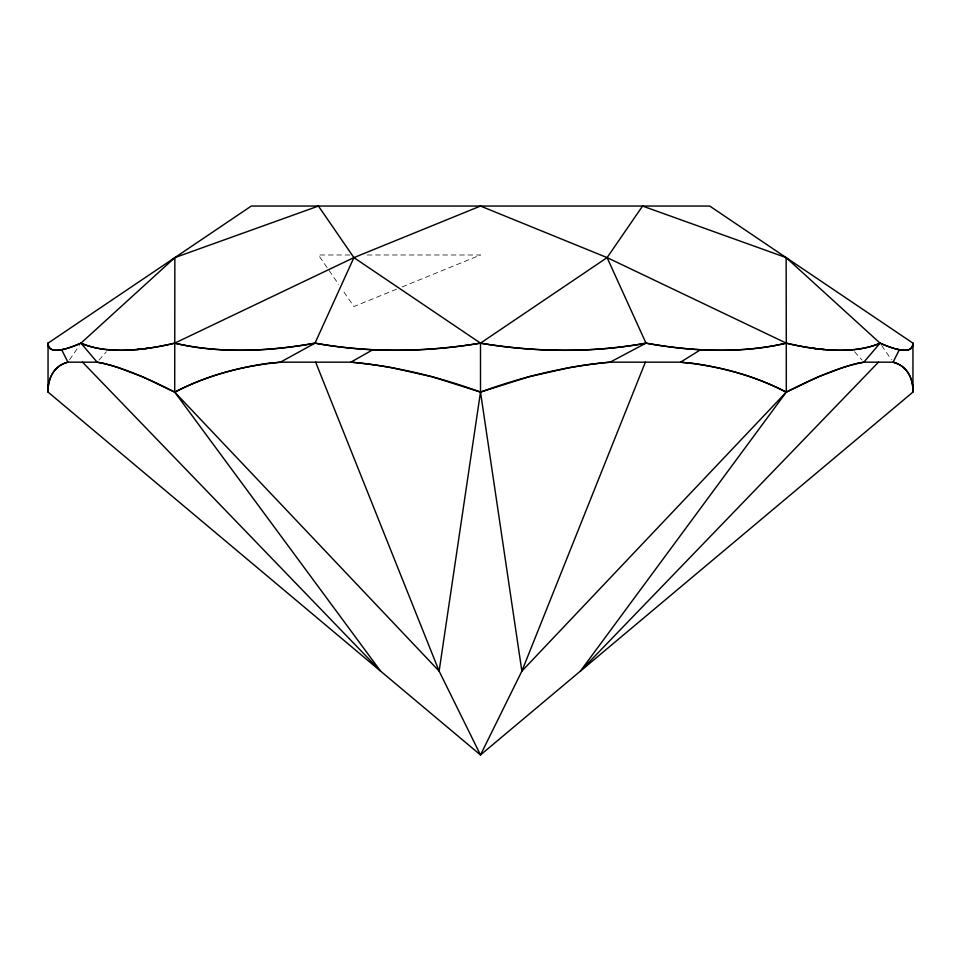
<?xml version="1.0" encoding="UTF-8"?>
<svg xmlns="http://www.w3.org/2000/svg" width="961" height="961" viewBox="0 0 961 961"><rect width="100%" height="100%" fill="white"/><g stroke="black" fill="none" stroke-linecap="round" stroke-linejoin="round"><path stroke-width="0.72" stroke-dasharray="4.8 3.6" d="M69.564 359.798L79.343 345.528M98.971 360.099L106.395 351.786M396.557 289.177L353.9 306.547L342.08 289.357M402.058 286.931L480.5 254.989L364.952 254.989M349.948 254.989L318.427 254.989L338.704 284.456M854.605 351.786L862.029 360.099M881.657 345.528L891.436 359.798"/><path stroke-width="1.44" d="M82.526 362.177L380.616 671.138L174.71 392.088L174.854 257.608L318.427 206.05L353.9 257.608L480.5 343.149A331.389 211.66 9.5 0 0 602.271 348.855A335.797 214.471 9.5 0 0 645.984 343.137A334.284 181.004 25.5 0 0 700.593 349.72A331.617 179.563 25.5 0 0 786.254 343.113A331.389 119.897 35.5 0 0 860.071 348.855M860.011 348.807A335.797 121.494 35.5 0 0 880.024 343.137A334.284 42.464 40.1 0 0 899.364 349.72A331.617 42.128 40.1 0 0 912.914 343.113A331.389 42.104 40.1 0 1 895.52 348.855A335.797 42.656 40.1 0 1 880.024 343.137L786.146 257.608L642.573 206.05L607.1 257.608L480.5 343.149L480.5 392.088L439.129 671.138L480.5 754.95L912.95 392.088L912.95 343.149L709.698 206.05L251.301 206.05L48.05 343.149L48.05 392.088L480.5 754.95L521.871 671.138L645.348 362.177M269.308 363.414L280.432 362.177L315.004 343.149L353.9 257.608L480.5 206.05L607.1 257.608L786.29 343.149L786.29 392.088L580.384 671.138L878.474 362.177M899.352 349.708L893.069 362.177L863.879 362.177L857.873 363.414M880.036 343.149L863.879 362.177L859.915 362.958A321.527 85.097 -41.5 0 0 842.761 367.631L818.664 376.724L786.29 392.088L521.871 671.138L480.5 392.088C438.769 376.808 395.199 366.117 350.885 362.177L280.432 362.177L272.996 362.958A321.527 205.45 20.1 0 0 244.322 367.631C220.189 372.712 196.633 380.736 174.71 392.088L142.336 376.724L118.239 367.631A321.527 85.097 41.5 0 0 101.085 362.958L97.121 362.177L67.931 362.177C54.501 365.06 47.221 379.151 48.05 392.088C47.978 383.223 50.308 373.589 57.336 367.631A320.433 84.808 41.5 0 1 67.931 362.165L61.648 349.708M100.989 348.807A335.797 121.494 -35.5 0 1 80.976 343.137A334.284 42.464 -40.1 0 1 61.636 349.72A331.617 42.128 -40.1 0 1 48.086 343.113A331.389 42.104 -40.1 0 0 65.48 348.855A335.797 42.656 -40.1 0 0 80.976 343.137L174.854 257.608M700.593 349.708L680.568 362.177L610.115 362.177C565.801 366.117 522.231 376.808 480.5 392.088L431.982 376.724L391.355 367.631A320.433 204.753 20.1 0 0 350.873 362.165L372.904 349.708A331.617 211.804 -9.5 0 0 480.5 343.113A331.389 211.66 -9.5 0 1 358.729 348.855A335.797 214.471 -9.5 0 1 315.016 343.137A335.797 181.821 -25.5 0 1 273.164 348.807A331.389 179.443 -25.5 0 1 174.734 343.125A331.389 119.897 -35.5 0 1 100.929 348.855M786.146 257.608L786.29 343.149A331.389 179.443 25.5 0 1 687.86 348.855A335.797 181.821 25.5 0 1 645.984 343.137L610.115 362.177A320.433 204.753 -20.1 0 0 569.645 367.631L529.018 376.724L480.5 392.088M174.71 343.149L353.9 257.608M691.692 363.414L680.568 362.177L688.004 362.958A321.527 205.45 -20.1 0 1 716.678 367.631C740.811 372.712 764.367 380.736 786.29 392.088M103.127 363.414L97.121 362.177L80.964 343.149M174.71 392.088L439.129 671.138L315.652 362.177M607.1 257.608L645.996 343.149M372.892 349.72A334.284 213.51 -9.5 0 1 315.016 343.137M63.714 349.287A332.266 42.212 -40.1 0 1 62.321 349.6M51.245 349.287A332.266 42.212 -40.1 0 1 49.576 348.038M48.795 346.933A332.266 42.212 -40.1 0 1 47.978 343.197M80.904 343.197A332.266 120.221 -35.5 0 0 174.674 343.197A332.266 179.911 -25.5 0 0 314.992 343.197M646.032 343.197A332.266 212.225 9.5 0 1 480.488 343.197M880.096 343.197A332.266 120.221 35.5 0 1 786.326 343.197M911.424 348.038A332.266 42.212 40.1 0 1 909.755 349.287M898.679 349.6A332.266 42.212 40.1 0 1 897.286 349.287M913.022 343.197A332.266 42.212 40.1 0 1 912.205 346.933M102.923 363.198A342.789 90.73 41.5 0 1 174.818 392.244M174.902 392.244A342.789 219.036 20.1 0 1 269.176 363.198M786.182 392.244A342.789 90.73 -41.5 0 1 858.077 363.198M691.824 363.198A342.789 219.036 -20.1 0 1 786.098 392.244M824.19 349.54A331.617 119.981 35.5 0 1 822.111 349.336M815.757 348.615A331.617 119.981 35.5 0 1 813.595 348.326M147.405 348.326A331.617 119.981 -35.5 0 1 145.243 348.615M138.889 349.336A331.617 119.981 -35.5 0 1 136.81 349.54M894.307 362.549L893.069 362.177A320.433 84.808 -41.5 0 1 903.652 367.631C910.716 373.565 913.022 383.223 912.95 392.088C913.719 379.619 907.004 365.949 894.307 362.549"/></g></svg>
